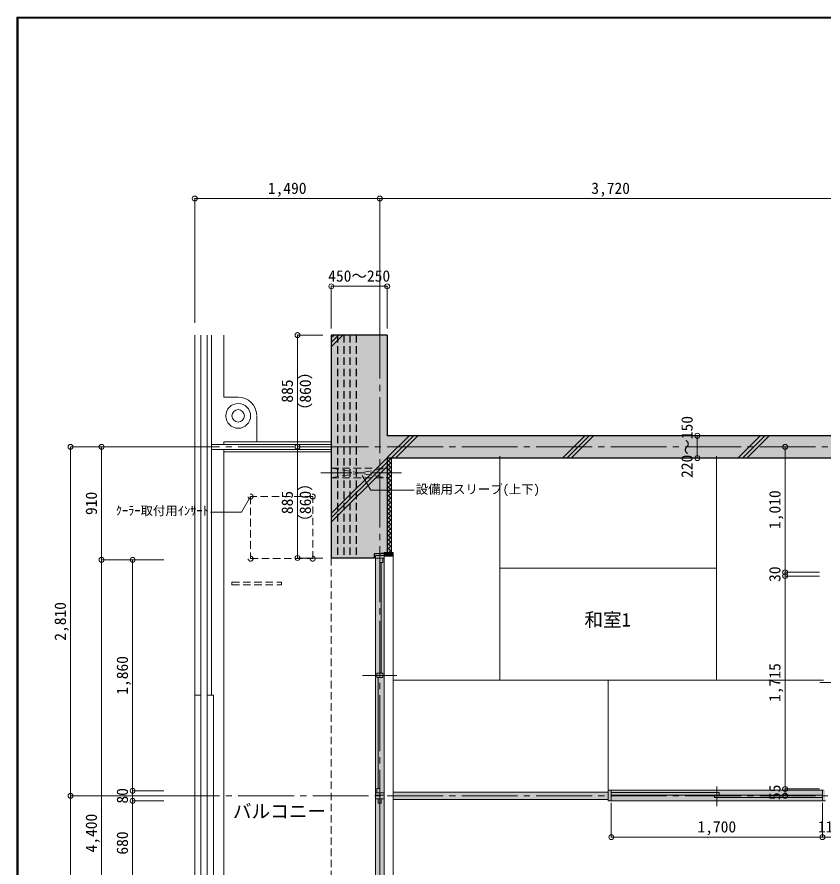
# Model space of a CAD drawing. Units: millimetres at full size, sheet at 1:50. Extents: x -9674 to 9699, y -6794 to 6791.
# Drawn here: x -9674 to -3182, y -54 to 6791 of the extents above; entities that cross this region are included whole.
import ezdxf
from ezdxf.enums import TextEntityAlignment as Align

# ---------------------------------------------------------------- set-up
doc = ezdxf.new("R2010")
doc.units = ezdxf.units.MM
doc.header["$LTSCALE"] = 50
doc.header["$PDMODE"] = 32
doc.header["$PDSIZE"] = 40
for name, pattern in [('CHAIN1', [8, 5, -1, 1, -1]), ('CHAIN2', [12, 9, -1, 1, -1]), ('DASHED1', [1.8, 1.2, -0.6])]:
    doc.linetypes.add(name, pattern=pattern)
for name, color, linetype, lineweight in [('0-0_図面枠', 7, 'Continuous', 9), ('1-0_芯', 2, 'DASHED1', 25), ('1-1_躯体', 2, 'Continuous', 25), ('1-2_間仕切', 3, 'Continuous', 18), ('1-3_建具', 3, 'Continuous', 18), ('1-4_仕上げ', 4, 'Continuous', 9), ('1-6_ﾊﾞﾙｺﾆｰ・階段', 4, 'Continuous', 9), ('1-7_その他', 7, 'DASHED1', 9), ('1-8_ハッチ', 4, 'Continuous', 9), ('1-A_文字', 7, 'Continuous', 9), ('1-B_寸法', 7, 'Continuous', 9), ('1-C_梁', 7, 'DASHED1', 9), ('4-F', 4, 'Continuous', 9)]:
    doc.layers.add(name, color=color, linetype=linetype, lineweight=lineweight)
for name, color, linetype in [('4-0', 1, 'Continuous'), ('4-1', 2, 'Continuous'), ('4-2', 4, 'Continuous')]:
    doc.layers.add(name, color=color, linetype=linetype)
doc.styles.add('ＭＳ ゴシック', font='')
doc.styles.get('ＭＳ ゴシック').set_extended_font_data('MS Gothic')

msp = doc.modelspace()

# ---------------------------------------------------------------- linework, layer by layer
at = {"layer": '0-0_図面枠'}
for p, q in [((-9673.92, 6791.43), (-9673.92, -6793.93)), ((-9672.16, 6789.66), (-9672.16, -6792.16)), ((9697.16, 6789.66), (-9672.16, 6789.66)), ((-9670.4, 6787.9), (-9670.4, -6790.4)), ((9695.4, 6787.9), (-9670.4, 6787.9)), ((-9668.64, -6788.64), (-9668.64, 6786.14)), ((-9668.64, 6786.14), (9693.64, 6786.14)), ((-9666.87, 6784.38), (-9666.87, -6786.88)), ((9691.87, 6784.38), (-9666.87, 6784.38)), ((-9665.11, 6782.61), (-9665.11, -6785.11)), ((9690.11, 6782.61), (-9665.11, 6782.61)), ((-9663.35, 6780.85), (-9663.35, -6783.35)), ((9688.35, 6780.85), (-9663.35, 6780.85))]:
    msp.add_line(p, q, dxfattribs=at)
msp.add_lwpolyline([(9698.92, -6793.93), (9698.92, 6791.43), (-9673.92, 6791.43)], dxfattribs=at)
at = {"layer": '1-0_芯', "color": 7, "linetype": 'CHAIN2', "lineweight": 9}
for p, q in [((-6752.5, 4329.12), (-6752.5, -3890.88)), ((-8492.5, 3329.12), (8517.5, 3329.12)), ((-8492.5, 519.12), (3087.5, 519.12))]:
    msp.add_line(p, q, dxfattribs=at)
at = {"layer": '1-0_芯'}
for p, q in [((-7092.5, 4229.12), (-7092.5, 2434.12)), ((-7042.5, 4229.12), (-7042.5, 2434.12)), ((-6992.5, 4229.12), (-6992.5, 2434.12)), ((-6942.5, 4229.12), (-6942.5, 2434.12))]:
    msp.add_line(p, q, dxfattribs=at)
at = {"layer": '1-1_躯体'}
for p, q in [((-6692.5, 4229.12), (-7142.5, 4229.12)), ((-7142.5, 4229.12), (-7142.5, 2434.12)), ((-6692.5, 4229.12), (-6692.5, 3419.12)), ((-3092.5, 3419.12), (-6692.5, 3419.12)), ((-6692.5, 3239.12), (-6692.5, 2479.12)), ((-3092.5, 3239.12), (-6692.5, 3239.12)), ((-6717.5, 2469.12), (-6797.5, 2469.12)), ((-6797.5, 2469.12), (-6797.5, 2434.12)), ((-6797.5, 2434.12), (-7142.5, 2434.12))]:
    msp.add_line(p, q, dxfattribs=at)
at = {"layer": '1-2_間仕切'}
for p, q in [((-6645.5, 549.12), (-4912.5, 549.12)), ((-6645.5, 489.12), (-4912.5, 489.12))]:
    msp.add_line(p, q, dxfattribs=at)
at = {"layer": '1-3_建具', "color": 7, "lineweight": 9}
for p, q in [((-6787.5, 2454.12), (-6787.5, 2419.12)), ((-6787.5, 2454.12), (-6717.5, 2454.12)), ((-6717.5, 2434.12), (-6787.5, 2434.12)), ((-6787.5, 2419.12), (-6787.5, 559.12)), ((-6717.5, 2419.12), (-6717.5, 2454.12)), ((-6717.5, 2419.12), (-6717.5, 559.12)), ((-6645.5, -2010.88), (-6645.5, 2449.12)), ((-6890.98, 1489.12), (-6614.02, 1489.12)), ((-3048.33, 1431.62), (-3208.33, 1431.62)), ((-6787.5, 479.12), (-6787.5, 559.12)), ((-6717.5, 559.12), (-6717.5, 479.12)), ((-4887.5, 564.12), (-3187.5, 564.12)), ((-4037.5, 434.95), (-4037.5, 594.95)), ((-6717.5, 544.12), (-6787.5, 544.12)), ((-6787.5, 524.12), (-6717.5, 524.12)), ((-6717.5, 494.12), (-6787.5, 494.12)), ((-6787.5, 479.12), (-6787.5, -200.88)), ((-6717.5, 479.12), (-6717.5, -200.88)), ((-3187.5, 479.12), (-4887.5, 479.12))]:
    msp.add_line(p, q, dxfattribs=at)
at = {"layer": '1-3_建具'}
for p, q in [((-6752.5, 2399.12), (-6752.5, 2434.12)), ((-6728.5, 2399.12), (-6752.5, 2399.12)), ((-6740.5, 2399.12), (-6740.5, 1506.62)), ((-6728.5, 2399.12), (-6728.5, 2434.12)), ((-6776.5, 1471.62), (-6776.5, 1506.62)), ((-6752.5, 1471.62), (-6752.5, 1506.62)), ((-6728.5, 1471.62), (-6776.5, 1471.62)), ((-6764.5, 1471.62), (-6764.5, 579.12)), ((-6752.5, 579.12), (-6776.5, 579.12)), ((-6776.5, 579.12), (-6776.5, 544.12)), ((-6752.5, 579.12), (-6752.5, 544.12)), ((-4912.5, 564.12), (-4912.5, 479.12)), ((-3187.5, 564.12), (-3187.5, 479.12)), ((-3187.5, 564.12), (-3177.5, 564.12)), ((-6764.5, 459.12), (-6764.5, 494.12)), ((-6740.5, 459.12), (-6740.5, 494.12)), ((-4017.5, 544.95), (-4887.5, 544.95)), ((-4887.5, 524.95), (-4017.5, 524.95)), ((-4057.5, 504.95), (-4057.5, 524.95)), ((-4057.5, 524.95), (-3187.5, 524.95)), ((-3187.5, 504.95), (-4057.5, 504.95)), ((-4017.5, 524.95), (-4017.5, 544.95)), ((-6740.5, 459.12), (-6764.5, 459.12)), ((-6752.5, 459.12), (-6752.5, -180.88)), ((-4912.5, 479.12), (-4887.5, 479.12)), ((-3187.5, 479.12), (-3162.5, 479.12))]:
    msp.add_line(p, q, dxfattribs=at)
for points in [[(-6645.5, 2479.12), (-6645.5, 2449.12), (-6717.5, 2449.12)], [(-6645.5, 2479.12), (-6717.5, 2479.12), (-6717.5, 2449.12)], [(-6728.5, 1471.62), (-6728.5, 1506.62), (-6776.5, 1506.62)], [(-4912.5, 564.12), (-4887.5, 564.12), (-4887.5, 479.12)]]:
    msp.add_lwpolyline(points, dxfattribs=at)
at = {"layer": '1-4_仕上げ'}
for p, q in [((-5785, 3254.12), (-5785, 1450.79)), ((-4040, 3254.12), (-4040, 1450.79)), ((-5785, 2352.45), (-4040, 2352.45)), ((-6645.5, 1450.79), (-3177.5, 1450.79)), ((-4912.5, 1450.79), (-4912.5, 549.12))]:
    msp.add_line(p, q, dxfattribs=at)
at = {"layer": '1-6_ﾊﾞﾙｺﾆｰ・階段', "color": 7}
for p, q in [((-8242.5, -2064.88), (-8242.5, 4229.12)), ((-8192.5, -2049.52), (-8192.5, 4229.12)), ((-8142.5, -2034.17), (-8142.5, 4229.12)), ((-8107.5, 1329.12), (-8107.5, 4229.12)), ((-7142.5, 3349.12), (-8107.5, 3349.12)), ((-7142.5, 3309.12), (-8107.5, 3309.12)), ((-8192.5, 1329.12), (-8242.5, 1329.12)), ((-8092.5, 1329.12), (-8142.5, 1329.12)), ((-8092.5, -1840.88), (-8092.5, 1329.12))]:
    msp.add_line(p, q, dxfattribs=at)
at = {"layer": '1-6_ﾊﾞﾙｺﾆｰ・階段'}
for p, q in [((-8007.5, 3729.12), (-8007.5, 4229.12)), ((-7892.5, 3729.12), (-8007.5, 3729.12)), ((-7742.5, 3579.12), (-7742.5, 3369.12)), ((-7142.5, 3369.12), (-8007.5, 3369.12)), ((-8007.5, 3369.12), (-8007.5, 3349.12)), ((-8007.5, 3309.12), (-8007.5, -1992.71)), ((-7142.5, 3289.12), (-8007.5, 3289.12))]:
    msp.add_line(p, q, dxfattribs=at)
msp.add_circle((-7892.5, 3579.12), 100, dxfattribs=at)
at = {"layer": '1-6_ﾊﾞﾙｺﾆｰ・階段', "color": 7}
msp.add_circle((-7892.5, 3579.12), 50, dxfattribs=at)
at = {"layer": '1-6_ﾊﾞﾙｺﾆｰ・階段'}
msp.add_arc((-7892.5, 3579.12), 150, 2.22671, 90, dxfattribs=at)
at = {"layer": '1-7_その他'}
for p, q in [((-7142.5, 3079.12), (-6692.5, 3159.12)), ((-7142.5, 3159.12), (-6692.5, 3079.12)), ((-7142.5, 3159.12), (-6692.5, 3159.12)), ((-7142.5, 3079.12), (-6692.5, 3079.12)), ((-7792.5, 2929.12), (-7792.5, 2429.12)), ((-7292.5, 2929.12), (-7792.5, 2929.12)), ((-7292.5, 2429.12), (-7292.5, 2929.12)), ((-7792.5, 2429.12), (-7292.5, 2429.12)), ((-7942.5, 2239.12), (-7542.5, 2239.12)), ((-7942.5, 2219.12), (-7942.5, 2239.12))]:
    msp.add_line(p, q, dxfattribs=at)
at = {"layer": '1-7_その他', "linetype": 'CHAIN1'}
msp.add_line((-6577.5, 3119.12), (-7242.5, 3119.12), dxfattribs=at)
at = {"layer": '1-7_その他'}
msp.add_lwpolyline([(-7942.5, 2219.12), (-7542.5, 2219.12), (-7542.5, 2239.12)], dxfattribs=at)
for centre in [(-7792.5, 2929.12), (-7292.5, 2929.12), (-7792.5, 2429.12), (-7292.5, 2429.12)]:
    msp.add_circle(centre, 20, dxfattribs=at)
at = {"layer": '1-8_ハッチ'}
for p, q in [((-7142.5, 4135.85), (-7049.23, 4229.12)), ((-7142.5, 4171.21), (-7084.59, 4229.12)), ((-7142.5, 4206.56), (-7119.94, 4229.12)), ((-6680.73, 3254.12), (-6515.73, 3419.12)), ((-6660.37, 3239.12), (-6480.37, 3419.12)), ((-6625.02, 3239.12), (-6445.02, 3419.12)), ((-5281.52, 3239.12), (-5101.52, 3419.12)), ((-5246.16, 3239.12), (-5066.16, 3419.12)), ((-5210.81, 3239.12), (-5030.81, 3419.12)), ((-3867.3, 3239.12), (-3687.3, 3419.12)), ((-3831.95, 3239.12), (-3651.95, 3419.12)), ((-3796.59, 3239.12), (-3616.59, 3419.12)), ((-7142.5, 2792.35), (-6692.5, 3242.35)), ((-6692.5, 3242.35), (-6680.73, 3254.12)), ((-6692.5, 3206.99), (-6660.37, 3239.12)), ((-6692.5, 3227.68), (-6657.5, 3192.68)), ((-6668.59, 3239.12), (-6657.5, 3228.03)), ((-6657.5, 3239.12), (-6657.5, 2479.12)), ((-7142.5, 2756.99), (-6692.5, 3206.99)), ((-7142.5, 2721.64), (-6692.5, 3171.64)), ((-6692.5, 3171.64), (-6657.5, 3206.64)), ((-6692.5, 3192.32), (-6657.5, 3157.32)), ((-6692.5, 3136.28), (-6657.5, 3171.28)), ((-6692.5, 3156.97), (-6657.5, 3121.97)), ((-6692.5, 3100.93), (-6657.5, 3135.93)), ((-6692.5, 3121.61), (-6657.5, 3086.61)), ((-6692.5, 3065.57), (-6657.5, 3100.57)), ((-6692.5, 3086.26), (-6657.5, 3051.26)), ((-6692.5, 3030.22), (-6657.5, 3065.22)), ((-6692.5, 3050.9), (-6657.5, 3015.9)), ((-6692.5, 2994.86), (-6657.5, 3029.86)), ((-6692.5, 3015.54), (-6657.5, 2980.54)), ((-6692.5, 2959.51), (-6657.5, 2994.51)), ((-6692.5, 2980.19), (-6657.5, 2945.19)), ((-6692.5, 2924.15), (-6657.5, 2959.15)), ((-6692.5, 2944.83), (-6657.5, 2909.83)), ((-6692.5, 2888.8), (-6657.5, 2923.8)), ((-6692.5, 2909.48), (-6657.5, 2874.48)), ((-6692.5, 2853.44), (-6657.5, 2888.44)), ((-6692.5, 2874.12), (-6657.5, 2839.12)), ((-6692.5, 2818.09), (-6657.5, 2853.09)), ((-6692.5, 2838.77), (-6657.5, 2803.77)), ((-6692.5, 2782.73), (-6657.5, 2817.73)), ((-6692.5, 2803.41), (-6657.5, 2768.41)), ((-6692.5, 2747.38), (-6657.5, 2782.38)), ((-6692.5, 2768.06), (-6657.5, 2733.06)), ((-6692.5, 2712.02), (-6657.5, 2747.02)), ((-6692.5, 2732.7), (-6657.5, 2697.7)), ((-6692.5, 2676.66), (-6657.5, 2711.66)), ((-6692.5, 2697.35), (-6657.5, 2662.35)), ((-6692.5, 2641.31), (-6657.5, 2676.31)), ((-6692.5, 2661.99), (-6657.5, 2626.99)), ((-6692.5, 2605.95), (-6657.5, 2640.95)), ((-6692.5, 2626.64), (-6657.5, 2591.64)), ((-6692.5, 2570.6), (-6657.5, 2605.6)), ((-6692.5, 2591.28), (-6657.5, 2556.28)), ((-6692.5, 2535.24), (-6657.5, 2570.24)), ((-6692.5, 2555.93), (-6657.5, 2520.93)), ((-6692.5, 2499.89), (-6657.5, 2534.89)), ((-6692.5, 2520.57), (-6657.5, 2485.57)), ((-6692.5, 2485.21), (-6686.41, 2479.12)), ((-6677.91, 2479.12), (-6657.5, 2499.53))]:
    msp.add_line(p, q, dxfattribs=at)
at = {"layer": '1-A_文字'}
for points in [[(-6893.5, 3099.61), (-6824.36, 2979.87), (-6476.53, 2979.87)], [(-7792.5, 2929.12), (-7865.09, 2803.39), (-8115.16, 2803.39)]]:
    msp.add_lwpolyline(points, dxfattribs=at)
at = {"layer": '1-B_寸法'}
for p, q in [((-8242.5, 4329.12), (-8242.5, 5329.12)), ((-8242.5, 5329.12), (-6752.5, 5329.12)), ((-6752.5, 4329.12), (-6752.5, 5329.12)), ((-6752.5, 5329.12), (-3032.5, 5329.12)), ((-7142.5, 4622.53), (-6692.5, 4622.53)), ((-7142.5, 4622.53), (-7142.5, 4282.33)), ((-6692.5, 4622.53), (-6692.5, 4282.33)), ((-7414.41, 3329.12), (-7414.41, 4229.12)), ((-7414.41, 4229.12), (-7211.65, 4229.12)), ((-4194.74, 3239.12), (-4194.74, 3419.12)), ((-9242.5, 3329.12), (-8492.5, 3329.12)), ((-9242.5, 3329.12), (-9242.5, 519.12)), ((-8992.5, 3329.12), (-8992.5, 2419.12)), ((-7414.41, 2434.12), (-7414.41, 3329.12)), ((-7414.41, 3329.12), (-7211.65, 3329.12)), ((-3487.49, 2319.12), (-3487.49, 3329.12)), ((-8992.5, 2419.12), (-8492.5, 2419.12)), ((-8992.5, 2419.12), (-8992.5, -1980.88)), ((-8742.5, 2419.12), (-8742.5, 559.12)), ((-7414.41, 2434.12), (-7211.65, 2434.12)), ((-3210, 2319.12), (-3487.49, 2319.12)), ((-3487.49, 2289.12), (-3487.49, 2319.12)), ((-3210, 2289.12), (-3487.49, 2289.12)), ((-8742.5, 559.12), (-8742.5, 479.12)), ((-8742.5, 559.12), (-8492.5, 559.12)), ((-3487.49, 574.12), (-3487.49, 519.12)), ((-9242.5, 519.12), (-8492.5, 519.12)), ((-9242.5, 519.12), (-9242.5, -2890.88)), ((-8742.5, 479.12), (-8742.5, -200.88)), ((-8742.5, 479.12), (-8492.5, 479.12)), ((-4887.5, 463.24), (-4887.5, 186.23)), ((-3187.5, 463.24), (-3187.5, 186.23)), ((-4887.5, 186.23), (-3187.5, 186.23)), ((-3187.5, 186.23), (-3072.5, 186.23))]:
    msp.add_line(p, q, dxfattribs=at)
msp.add_lwpolyline([(-3210, 574.12), (-3487.49, 574.12), (-3487.49, 2289.12)], dxfattribs=at)
at = {"layer": '1-B_寸法', "color": 3}
for p in [(-8242.5, 5329.12), (-6752.5, 5329.12), (-7142.5, 4622.53), (-6692.5, 4622.53), (-7414.41, 4229.12), (-4194.74, 3419.12), (-9242.5, 3329.12), (-8992.5, 3329.12), (-7414.41, 3329.12), (-3487.49, 3329.12), (-4194.74, 3239.12), (-8992.5, 2419.12), (-8742.5, 2419.12), (-7414.41, 2434.12), (-3487.49, 2319.12), (-3487.49, 2289.12), (-8742.5, 559.12), (-3487.49, 574.12), (-9242.5, 519.12), (-8742.5, 479.12), (-3487.49, 519.12), (-4887.5, 186.23), (-3187.5, 186.23)]:
    msp.add_point(p, dxfattribs=at)
at = {"layer": '1-C_梁'}
msp.add_line((-7142.5, 2434.12), (-7142.5, -1995.88), dxfattribs=at)
at = {"layer": '4-0'}
for points in [[(-6717.5, 2479.12), (-6692.5, 4229.12), (-7142.5, 4229.12)], [(-6717.5, 2479.12), (-7142.5, 4229.12), (-7142.5, 2434.12)], [(-6717.5, 2479.12), (-6692.5, 2479.12), (-6692.5, 4229.12)], [(-6692.5, 3419.12), (-6692.5, 3239.12), (-3092.5, 3419.12), (-3092.5, 3239.12)], [(-6717.5, 2479.12), (-7142.5, 2434.12), (-6797.5, 2469.12)], [(-7142.5, 2434.12), (-6797.5, 2434.12), (-6797.5, 2469.12)], [(-6797.5, 2469.12), (-6717.5, 2469.12), (-6717.5, 2479.12)]]:
    msp.add_solid(points, dxfattribs=at)
at = {"layer": '4-1'}
msp.add_solid([(-6787.5, 2454.12), (-6717.5, 2454.12), (-6787.5, -2015.88), (-6717.5, -2015.88)], dxfattribs=at)
at = {"layer": '4-2'}
for points in [[(-6645.5, 549.12), (-6645.5, 489.12), (-4912.5, 549.12), (-4912.5, 489.12)], [(-3167.5, 543.12), (-3167.5, 564.12), (-4912.5, 564.12)], [(-3167.5, 543.12), (-4912.5, 564.12), (-4912.5, 479.12)], [(-3167.5, 543.12), (-4912.5, 479.12), (-3162.5, 479.12)]]:
    msp.add_solid(points, dxfattribs=at)
at = {"layer": '4-F'}
for points in [[(-6692.5, 3239.12), (-6657.5, 3239.12), (-6692.5, 2479.12), (-6657.5, 2479.12)], [(-6717.5, 2479.12), (-6717.5, 2454.12), (-6645.5, 2479.12), (-6645.5, 2449.12)], [(-6717.5, 2454.12), (-6717.5, 2449.12), (-6645.5, 2449.12)]]:
    msp.add_solid(points, dxfattribs=at)

# ---------------------------------------------------------------- texts
at = {"layer": '1-A_文字', "style": 'ＭＳ ゴシック'}
for s, height, p in [('設備用スリーブ(上下)', 73.31, (-6462.42, 2929.8)), ('ｸｰﾗｰ取付用ｲﾝｻｰﾄ', 73.31, (-8878.98, 2757)), ('和室1', 110, (-5104.13, 1849.11)), ('バルコニー', 110, (-7934.87, 306.53))]:
    msp.add_text(s, height=height, dxfattribs=at).set_placement(p, align=Align.BOTTOM_LEFT)
at = {"layer": '1-B_寸法', "style": 'ＭＳ ゴシック'}
for s, p in [('1,490', (-7653.75, 5339.12)), ('3,720', (-5048.75, 5339.12)), ('450～250', (-7167.5, 4632.53)), ('1,700', (-4193.75, 196.23)), ('115', (-3223.75, 196.23))]:
    msp.add_text(s, height=91.64, dxfattribs=at).set_placement(p, align=Align.BOTTOM_LEFT)
for s, p in [('（860）', (-7279.41, 3560.37)), ('885', (-7424.41, 3685.37)), ('220～150', (-4204.74, 3079.12)), ('（860）', (-7279.41, 2662.87)), ('910', (-9002.5, 2780.37)), ('885', (-7424.41, 2787.87)), ('1,010', (-3497.49, 2667.87)), ('30', (-3497.49, 2241.62)), ('2,810', (-9252.5, 1767.87)), ('1,860', (-8752.5, 1332.87)), ('1,715', (-3497.49, 1275.37)), ('80', (-8752.5, 456.62)), ('55', (-3497.49, 484.12)), ('4,400', (-9002.5, 62.87)), ('680', (-8752.5, 45.37))]:
    msp.add_text(s, height=91.64, rotation=90, dxfattribs=at).set_placement(p, align=Align.BOTTOM_LEFT)

doc.saveas('drawing.dxf')
